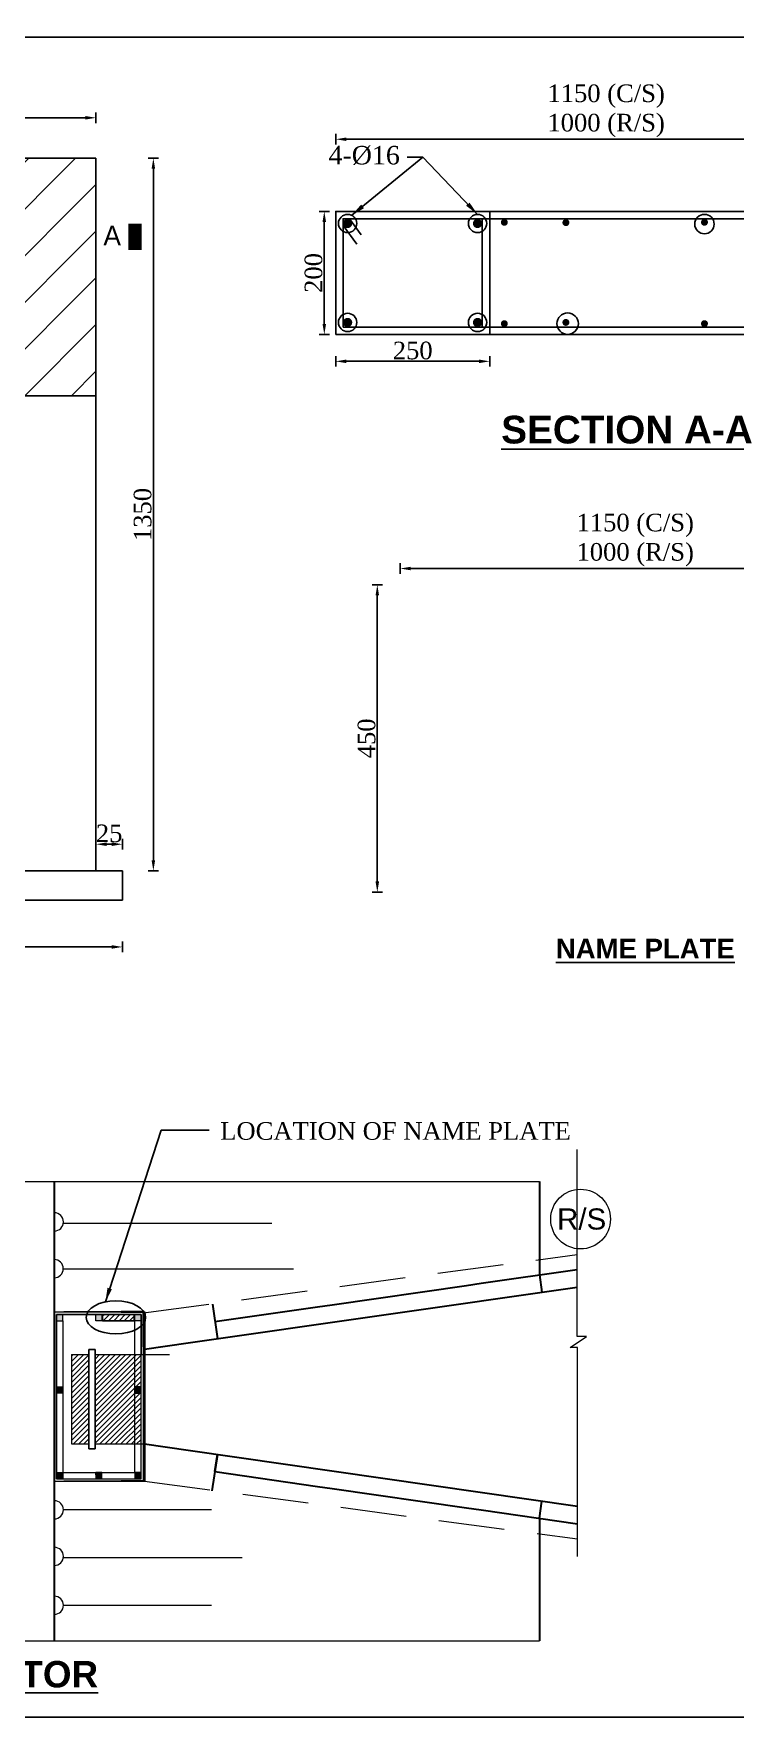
# Model space of a CAD drawing. Extents: x -426260 to 2055400, y -4304674 to -305611.
# Drawn here: x 1188027 to 1192014, y -1917498 to -1907932 of the extents above; entities that cross this region are included whole.
import ezdxf

# ---------------------------------------------------------------- set-up
doc = ezdxf.new("R2010")
doc.units = 0
doc.header["$LTSCALE"] = 300
doc.header["$MEASUREMENT"] = 0
doc.header["$PDMODE"] = 3
for name, pattern in [('DASHED', [0.75, 0.5, -0.25]), ('DASHED2', [9.525, 6.35, -3.175]), ('HIDDEN', [0.375, 0.25, -0.125])]:
    doc.linetypes.add(name, pattern=pattern)
doc.layers.get('0').update_dxf_attribs({"linetype": 'CONTINUOUS'})
doc.layers.get('DEFPOINTS').update_dxf_attribs({"linetype": 'CONTINUOUS'})
for name, color, linetype, lineweight in [('Dim', 7, 'CONTINUOUS', 9), ('Dimension', 8, 'CONTINUOUS', 18), ('HATCH', 252, 'CONTINUOUS', 5), ('line2', 3, 'CONTINUOUS', 30), ('Railing', 8, 'CONTINUOUS', 0), ('slop', 8, 'CONTINUOUS', 9)]:
    doc.layers.add(name, color=color, linetype=linetype, lineweight=lineweight)
for name, color, linetype in [('DOTTED', 240, 'DASHED2'), ('LINE', 7, 'CONTINUOUS'), ('line1', 1, 'CONTINUOUS'), ('line3', 3, 'CONTINUOUS'), ('line4', 4, 'CONTINUOUS'), ('line5', 5, 'CONTINUOUS'), ('line6', 6, 'CONTINUOUS'), ('line7', 7, 'CONTINUOUS'), ('P1', 7, 'CONTINUOUS'), ('TEXT', 10, 'CONTINUOUS')]:
    doc.layers.add(name, color=color, linetype=linetype)
doc.styles.add('Arial', font='arial.ttf')
doc.styles.add('style1', font='times.ttf')
doc.styles.add('Times New Roman', font='times.ttf')
doc.dimstyles.new('dim', dxfattribs={"dimtxt": 20, "dimasz": 20, "dimexe": 20, "dimexo": 5, "dimgap": 10, "dimtad": 1, "dimdec": 0, "dimzin": 0, "dimdsep": 46, "dimtxsty": 'Standard', "dimcen": 0.09, "dimclrd": 256, "dimclre": 256, "dimclrt": 7, "dimadec": 0, "dimazin": 0, "dimtfac": 1, "dimtdec": 0, "dimtofl": 0, "dimtmove": 0, "dimatfit": 3, "dimfxl": 20, "dimfxlon": 1, "dimtolj": 1, "dimtzin": 0, "dimlwd": -1, "dimlwe": -1, "dimarcsym": 1})

# ---------------------------------------------------------------- blocks, each defined once
blk = doc.blocks.new('*D1019')
at = {"layer": 'DEFPOINTS', "color": 0, "transparency": 16777216}
for p in [(1188380.5, -1908409.8), (1185921.2, -1909030.9), (1188380.5, -1909030.9)]:
    blk.add_point(p, dxfattribs=at)
at = {"layer": 'line5', "transparency": 16777216}
for p, q in [((1185921.2, -1908439.8), (1185921.2, -1908379.8)), ((1185981.2, -1908409.8), (1188320.5, -1908409.8)), ((1188380.5, -1908439.8), (1188380.5, -1908379.8))]:
    blk.add_line(p, q, dxfattribs=at)
for points in [[(1185981.2, -1908399.8), (1185981.2, -1908419.8), (1185921.2, -1908409.8)], [(1188320.5, -1908399.8), (1188320.5, -1908419.8), (1188380.5, -1908409.8)]]:
    blk.add_solid(points, dxfattribs=at)
at = {"layer": 'line5', "color": 7, "transparency": 16777216, "insert": (1187255.5, -1908248.1), "char_height": 100, "attachment_point": 5}
blk.add_mtext('\\A1;{\\fTimes New Roman|b0|i0|c0|p18;1150 (C/S)\\P1000 (R/S)}', dxfattribs=at)
blk = doc.blocks.new('*D1028')
at = {"layer": 'DEFPOINTS', "color": 0, "transparency": 16777216}
for p in [(1188380.5, -1908639), (1184341, -1912689), (1188706.8, -1912689)]:
    blk.add_point(p, dxfattribs=at)
at = {"layer": 'line5', "transparency": 16777216}
for p, q in [((1188676.8, -1908639), (1188736.8, -1908639)), ((1188706.8, -1908699), (1188706.8, -1912629)), ((1188676.8, -1912689), (1188736.8, -1912689))]:
    blk.add_line(p, q, dxfattribs=at)
for points in [[(1188696.8, -1908699), (1188716.8, -1908699), (1188706.8, -1908639)], [(1188696.8, -1912629), (1188716.8, -1912629), (1188706.8, -1912689)]]:
    blk.add_solid(points, dxfattribs=at)
at = {"layer": 'line5', "color": 7, "transparency": 16777216, "insert": (1188645.9, -1910664), "char_height": 100, "attachment_point": 5, "rotation": 90, "style": 'Times New Roman'}
blk.add_mtext('\\A1;1350', dxfattribs=at)
blk = doc.blocks.new('*D1022')
at = {"layer": 'DEFPOINTS', "color": 0, "transparency": 16777216}
for p in [(1183741, -1912843.5), (1188530.5, -1912843.5), (1188530.5, -1913120.9)]:
    blk.add_point(p, dxfattribs=at)
at = {"layer": 'line5', "transparency": 16777216}
for p, q in [((1183741, -1913090.9), (1183741, -1913150.9)), ((1183801, -1913120.9), (1188470.5, -1913120.9)), ((1188530.5, -1913090.9), (1188530.5, -1913150.9))]:
    blk.add_line(p, q, dxfattribs=at)
for points in [[(1183801, -1913110.9), (1183801, -1913130.9), (1183741, -1913120.9)], [(1188470.5, -1913110.9), (1188470.5, -1913130.9), (1188530.5, -1913120.9)]]:
    blk.add_solid(points, dxfattribs=at)
at = {"layer": 'line5', "color": 7, "transparency": 16777216, "char_height": 100, "attachment_point": 5, "style": 'Times New Roman'}
for s, insert in [('\\A1;2150 (C/S)', (1186135.8, -1913043.8)), ('\\A1;1850 (R/S)', (1186135.8, -1913197.9))]:
    blk.add_mtext(s, dxfattribs=dict(at, insert=insert))
blk = doc.blocks.new('*D1023')
at = {"layer": 'DEFPOINTS', "color": 0, "transparency": 16777216}
for p in [(1190109, -1911063.3), (1189979.5, -1912809), (1190109, -1912809)]:
    blk.add_point(p, dxfattribs=at)
at = {"layer": 'line5', "transparency": 16777216}
for p, q in [((1190009.5, -1911063.3), (1189949.5, -1911063.3)), ((1189979.5, -1911123.3), (1189979.5, -1912749)), ((1190009.5, -1912809), (1189949.5, -1912809))]:
    blk.add_line(p, q, dxfattribs=at)
for points in [[(1189969.5, -1911123.3), (1189989.5, -1911123.3), (1189979.5, -1911063.3)], [(1189969.5, -1912749), (1189989.5, -1912749), (1189979.5, -1912809)]]:
    blk.add_solid(points, dxfattribs=at)
at = {"layer": 'line5', "color": 7, "transparency": 16777216, "insert": (1189918.7, -1911936.1), "char_height": 100, "attachment_point": 5, "rotation": 90, "style": 'Times New Roman'}
blk.add_mtext('\\A1;450', dxfattribs=at)
blk = doc.blocks.new('*D1029')
at = {"layer": 'DEFPOINTS', "color": 0, "transparency": 16777216}
for p in [(1189743.1, -1908941.7), (1189678.2, -1909641.7), (1189743.1, -1909641.7)]:
    blk.add_point(p, dxfattribs=at)
at = {"layer": 'line5', "transparency": 16777216}
for p, q in [((1189708.2, -1908941.7), (1189648.2, -1908941.7)), ((1189678.2, -1909001.7), (1189678.2, -1909581.7)), ((1189708.2, -1909641.7), (1189648.2, -1909641.7))]:
    blk.add_line(p, q, dxfattribs=at)
for points in [[(1189668.2, -1909001.7), (1189688.2, -1909001.7), (1189678.2, -1908941.7)], [(1189668.2, -1909581.7), (1189688.2, -1909581.7), (1189678.2, -1909641.7)]]:
    blk.add_solid(points, dxfattribs=at)
at = {"layer": 'line5', "color": 7, "transparency": 16777216, "insert": (1189617.3, -1909291.7), "char_height": 100, "attachment_point": 5, "rotation": 90, "style": 'Times New Roman'}
blk.add_mtext('\\A1;200', dxfattribs=at)
blk = doc.blocks.new('*D1030')
at = {"layer": 'DEFPOINTS', "color": 0, "transparency": 16777216}
for p in [(1189743.1, -1909641.7), (1190618.1, -1909641.7), (1190618.1, -1909793.7)]:
    blk.add_point(p, dxfattribs=at)
at = {"layer": 'line5', "transparency": 16777216}
for p, q in [((1189743.1, -1909763.7), (1189743.1, -1909823.7)), ((1189803.1, -1909793.7), (1190558.1, -1909793.7)), ((1190618.1, -1909763.7), (1190618.1, -1909823.7))]:
    blk.add_line(p, q, dxfattribs=at)
for points in [[(1189803.1, -1909783.7), (1189803.1, -1909803.7), (1189743.1, -1909793.7)], [(1190558.1, -1909783.7), (1190558.1, -1909803.7), (1190618.1, -1909793.7)]]:
    blk.add_solid(points, dxfattribs=at)
at = {"layer": 'line5', "color": 7, "transparency": 16777216, "insert": (1190180.6, -1909732.8), "char_height": 100, "attachment_point": 5, "style": 'Times New Roman'}
blk.add_mtext('\\A1;250', dxfattribs=at)
blk = doc.blocks.new('*D1024')
at = {"layer": 'DEFPOINTS', "color": 0, "transparency": 16777216}
for p in [(1193155.6, -1908531.9), (1189743.1, -1909038), (1193155.6, -1909453.2)]:
    blk.add_point(p, dxfattribs=at)
at = {"layer": 'line5', "transparency": 16777216}
for p, q in [((1189743.1, -1908561.9), (1189743.1, -1908501.9)), ((1189803.1, -1908531.9), (1193095.6, -1908531.9)), ((1193155.6, -1908561.9), (1193155.6, -1908501.9))]:
    blk.add_line(p, q, dxfattribs=at)
for points in [[(1189803.1, -1908521.9), (1189803.1, -1908541.9), (1189743.1, -1908531.9)], [(1193095.6, -1908521.9), (1193095.6, -1908541.9), (1193155.6, -1908531.9)]]:
    blk.add_solid(points, dxfattribs=at)
at = {"layer": 'line5', "color": 7, "transparency": 16777216, "insert": (1191279.8, -1908370.3), "char_height": 100, "attachment_point": 5, "style": 'Times New Roman'}
blk.add_mtext('\\A1;1150 (C/S)\\P1000 (R/S)', dxfattribs=at)
blk = doc.blocks.new('*D1026')
at = {"layer": 'DEFPOINTS', "color": 0, "transparency": 16777216}
for p in [(1188380.5, -1912537.3), (1188380.5, -1912689), (1188530.5, -1912689)]:
    blk.add_point(p, dxfattribs=at)
at = {"layer": 'line5', "transparency": 16777216}
for p, q in [((1188380.5, -1912567.3), (1188380.5, -1912507.3)), ((1188470.5, -1912537.3), (1188440.5, -1912537.3)), ((1188530.5, -1912567.3), (1188530.5, -1912507.3))]:
    blk.add_line(p, q, dxfattribs=at)
for points in [[(1188440.5, -1912527.3), (1188440.5, -1912547.3), (1188380.5, -1912537.3)], [(1188470.5, -1912527.3), (1188470.5, -1912547.3), (1188530.5, -1912537.3)]]:
    blk.add_solid(points, dxfattribs=at)
at = {"layer": 'line5', "color": 7, "transparency": 16777216, "insert": (1188455.5, -1912476.4), "char_height": 100, "attachment_point": 5, "style": 'Times New Roman'}
blk.add_mtext('\\A1;25', dxfattribs=at)
blk = doc.blocks.new('*D1027')
at = {"layer": 'DEFPOINTS', "color": 0, "transparency": 16777216}
for p in [(1192909.5, -1910970.9), (1192909.5, -1911200.1), (1190109, -1911592)]:
    blk.add_point(p, dxfattribs=at)
at = {"layer": 'line5', "transparency": 16777216}
for p, q in [((1190109, -1911000.9), (1190109, -1910940.9)), ((1192909.5, -1911000.9), (1192909.5, -1910940.9)), ((1190169, -1910970.9), (1192849.5, -1910970.9))]:
    blk.add_line(p, q, dxfattribs=at)
for points in [[(1190169, -1910960.9), (1190169, -1910980.9), (1190109, -1910970.9)], [(1192849.5, -1910960.9), (1192849.5, -1910980.9), (1192909.5, -1910970.9)]]:
    blk.add_solid(points, dxfattribs=at)
at = {"layer": 'line5', "color": 7, "transparency": 16777216, "insert": (1191445.1, -1910809.2), "char_height": 100, "attachment_point": 5, "style": 'Times New Roman'}
blk.add_mtext('\\A1;1150 (C/S)\\P1000 (R/S)', dxfattribs=at)

msp = doc.modelspace()

# ---------------------------------------------------------------- hatches: boundary and pattern name
at = {"layer": 'Dim'}
h = msp.add_hatch(dxfattribs=at)
h.set_pattern_fill('ANSI31,_O', color=8, scale=1500)
h.set_pattern_definition([(45, (51624.06, -437912.23), (-132.582521, 132.582521), [])])
h.paths.add_polyline_path([(1188380.5, -1909989), (1188380.5, -1908639), (1185921.2, -1908639), (1185921.2, -1909989)])
h = msp.add_hatch(dxfattribs=at)
h.set_pattern_fill('ANSI31', color=15)
h.set_pattern_definition([(45, (1188735.82266, -1914646.638125), (-0.02494672724, 0.0249467272), [])])
h.paths.add_polyline_path([(1188157.2, -1916107.1), (1188157.2, -1916142.4), (1188192.5, -1916142.4), (1188192.5, -1916107.1)])
h = msp.add_hatch(dxfattribs=at)
h.set_pattern_fill('ANSI31', color=15)
h.set_pattern_definition([(45, (1188693.486547, -1914646.638125), (-0.0249467272, 0.0249467272), [])])
h.paths.add_polyline_path([(1188414.8, -1916142.4), (1188414.8, -1916107.1), (1188379.5, -1916107.1), (1188379.5, -1916142.4)])
h = msp.add_hatch(dxfattribs=at)
h.set_pattern_fill('ANSI31', color=15)
h.set_pattern_definition([(45, (1188651.15066, -1914646.638125), (-0.0249467272, 0.0249467272), [])])
h.paths.add_polyline_path([(1188637, -1916107.1), (1188601.8, -1916107.1), (1188601.8, -1916142.4), (1188637, -1916142.4)])
at = {"layer": 'HATCH'}
h = msp.add_hatch(dxfattribs=at)
h.set_pattern_fill('ANSI31', color=256, scale=169.642667)
h.set_pattern_definition([(45, (1167732.474, -1914671.867), (-14.994435, 14.994435), [])])
h.paths.add_polyline_path([(1188597.9, -1915244.6), (1188597.9, -1915209.3), (1188418.7, -1915209.3), (1188418.7, -1915244.6)])
at = {"layer": 'slop'}
h = msp.add_hatch(color=15, dxfattribs=at)
h.paths.add_polyline_path([(1188157.2, -1915209.3), (1188157.2, -1915244.6), (1188192.5, -1915244.6), (1188192.5, -1915209.3)])
h.paths.add_polyline_path([(1188379.5, -1915209.3), (1188379.5, -1915244.6), (1188414.8, -1915244.6), (1188414.8, -1915209.3)])
h.paths.add_polyline_path([(1188637, -1915209.3), (1188601.8, -1915209.3), (1188601.8, -1915244.6), (1188637, -1915244.6)])
for points in [[(1188192.5, -1915620.3), (1188157.2, -1915620.3), (1188157.2, -1915655.6), (1188192.5, -1915655.6)], [(1188637, -1915620.3), (1188601.8, -1915620.3), (1188601.8, -1915655.6), (1188637, -1915655.6)]]:
    msp.add_hatch(color=15, dxfattribs=at).paths.add_polyline_path(points)

# ---------------------------------------------------------------- linework, layer by layer
at = {"color": 1}
for p, q in [((1188651.2, -1915449.3, 0), (1188651.2, -1915200.8, 0)), ((1188651.2, -1916151, 0), (1188651.2, -1915449.3, 0))]:
    msp.add_line(p, q, dxfattribs=at)
at = {"color": 3}
for p, q in [((1188340.7, -1915408.7), (1188376, -1915408.7)), ((1188340.7, -1915973.2), (1188340.7, -1915408.7)), ((1188376, -1915408.7), (1188376, -1915973.2)), ((1188376, -1915973.2), (1188340.7, -1915973.2))]:
    msp.add_line(p, q, dxfattribs=at)
at = {"color": 7}
msp.add_lwpolyline([(1188656.8, -1915195.2), (1188198.9, -1915195.2)], dxfattribs=at)
at = {"color": 7, "elevation": 0}
msp.add_lwpolyline([(1188656.8, -1916156.6), (1188198.9, -1916156.6)], dxfattribs=at)
at = {"layer": 'Dim', "ltscale": 500}
for p, q in [((1188637, -1915209.3), (1188157.2, -1915209.3)), ((1188157.2, -1915209.3), (1188157.2, -1915449.3)), ((1188192.5, -1915244.6), (1188192.5, -1915244.6)), ((1188192.5, -1915244.6), (1188192.5, -1915449.3)), ((1188601.8, -1915244.6), (1188379.5, -1915244.6)), ((1188601.8, -1915449.3), (1188601.8, -1915244.6)), ((1188637, -1915449.3), (1188637, -1915209.3)), ((1188157.2, -1915449.3), (1188157.2, -1916142.4)), ((1188192.5, -1915449.3), (1188192.5, -1916107.1)), ((1188601.8, -1916107.1), (1188601.8, -1915449.3)), ((1188637, -1916142.4), (1188637, -1915449.3)), ((1188192.5, -1916107.1), (1188601.8, -1916107.1)), ((1188157.2, -1916142.4), (1188637, -1916142.4))]:
    msp.add_line(p, q, dxfattribs=at)
at = {"layer": 'Dim', "color": 8}
for p, q in [((1188241.9, -1915446.8), (1188251.8, -1915436.9)), ((1188241.9, -1915476.8), (1188281.8, -1915436.9)), ((1188241.9, -1915506.7), (1188311.7, -1915436.9)), ((1188241.9, -1915536.6), (1188340.7, -1915437.9)), ((1188376, -1915462.4), (1188401.5, -1915436.9)), ((1188376, -1915492.4), (1188431.4, -1915436.9)), ((1188376, -1915522.3), (1188461.4, -1915436.9)), ((1188376, -1915552.3), (1188491.3, -1915436.9)), ((1188376, -1915582.2), (1188521.2, -1915436.9)), ((1188376, -1915612.1), (1188551.2, -1915436.9)), ((1188376, -1915642.1), (1188581.1, -1915436.9)), ((1188376, -1915672), (1188611.1, -1915436.9)), ((1188241.9, -1915566.6), (1188340.7, -1915467.8)), ((1188241.9, -1915596.5), (1188340.7, -1915497.7)), ((1188241.9, -1915626.4), (1188340.7, -1915527.7)), ((1188376, -1915701.9), (1188637, -1915440.9)), ((1188376, -1915731.9), (1188637, -1915470.8)), ((1188376, -1915761.8), (1188637, -1915500.7)), ((1188376, -1915791.7), (1188637, -1915530.7)), ((1188241.9, -1915656.4), (1188340.7, -1915557.6)), ((1188241.9, -1915686.3), (1188340.7, -1915587.5)), ((1188241.9, -1915716.3), (1188340.7, -1915617.5)), ((1188376, -1915821.7), (1188637, -1915560.6)), ((1188376, -1915851.6), (1188637, -1915590.5)), ((1188376, -1915881.6), (1188637, -1915620.5)), ((1188241.9, -1915746.2), (1188340.7, -1915647.4)), ((1188241.9, -1915776.1), (1188340.7, -1915677.3)), ((1188241.9, -1915806.1), (1188340.7, -1915707.3)), ((1188376, -1915911.5), (1188637, -1915650.4)), ((1188376, -1915941.4), (1188637, -1915680.4)), ((1188402.4, -1915944.9), (1188637, -1915710.3)), ((1188241.9, -1915836), (1188340.7, -1915737.2)), ((1188241.9, -1915865.9), (1188340.7, -1915767.2)), ((1188241.9, -1915895.9), (1188340.7, -1915797.1)), ((1188432.3, -1915944.9), (1188637, -1915740.2)), ((1188462.3, -1915944.9), (1188637, -1915770.2)), ((1188492.2, -1915944.9), (1188637, -1915800.1)), ((1188241.9, -1915925.8), (1188340.7, -1915827)), ((1188252.7, -1915944.9), (1188340.7, -1915857)), ((1188282.6, -1915944.9), (1188340.7, -1915886.9)), ((1188312.6, -1915944.9), (1188340.7, -1915916.8)), ((1188522.1, -1915944.9), (1188637, -1915830)), ((1188552.1, -1915944.9), (1188637, -1915860)), ((1188582, -1915944.9), (1188637, -1915889.9)), ((1188611.9, -1915944.9), (1188637, -1915919.8))]:
    msp.add_line(p, q, dxfattribs=at)
at = {"layer": 'Dim', "color": 0, "linetype": 'DASHED2', "lineweight": 18, "ltscale": 700}
msp.add_line((1188608.7, -1915437), (1188797.8, -1915437), dxfattribs=at)
at = {"layer": 'Dim', "ltscale": 50}
msp.add_circle((1191134.7, -1914667.4), 169.8, dxfattribs=at)
at = {"layer": 'Dimension', "color": 5, "lineweight": 13, "ltscale": 2}
for p, q in [((1188195.1, -1914689.6), (1189380.2, -1914689.6)), ((1188195.1, -1914949.2), (1189502.3, -1914949.2)), ((1188195.8, -1916317.6), (1189037.6, -1916317.6)), ((1188195.3, -1916590.2), (1189210.7, -1916590.2)), ((1188195.8, -1916860.2), (1189037.6, -1916860.2))]:
    msp.add_line(p, q, dxfattribs=at)
at = {"layer": 'Dimension', "color": 0, "lineweight": 30, "ltscale": 2}
for p, q in [((1190569.4, -1915032.2), (1191115.5, -1914953.7)), ((1189722.7, -1915154), (1190485.6, -1915044.2)), ((1190485.6, -1915044.2), (1190569.4, -1915032.2)), ((1189042.3, -1915151.1), (1189070.7, -1915348.5)), ((1188651.1, -1915195.2), (1188524.1, -1915195.2)), ((1188651.1, -1915392.8), (1188651.1, -1915195.2)), ((1189056.5, -1915249.8), (1189638.9, -1915166)), ((1189638.9, -1915166), (1189722.7, -1915154)), ((1188651.1, -1915959.1, 0), (1188651.1, -1916156.6, 0)), ((1189070.6, -1916004.4), (1189039, -1916210.7)), ((1189056.5, -1916102.1, 0), (1189070.6, -1916004.4)), ((1189056.5, -1916102.1, 0), (1189638.9, -1916185.8, 0)), ((1188651.1, -1916156.6, 0), (1188524.1, -1916156.6, 0)), ((1189638.9, -1916185.8, 0), (1189722.7, -1916197.9, 0)), ((1189722.7, -1916197.9, 0), (1190485.6, -1916307.6, 0)), ((1190485.6, -1916307.6, 0), (1190569.4, -1916319.7, 0)), ((1190569.4, -1916319.7, 0), (1191116.7, -1916398.4, 0))]:
    msp.add_line(p, q, dxfattribs=at)
at = {"layer": 'Dimension', "color": 0, "linetype": 'DASHED2', "lineweight": 30, "ltscale": 500000}
msp.add_line((1188656.8, -1915406.9), (1188656.8, -1915195.2), dxfattribs=at)
at = {"layer": 'Dimension', "color": 5, "lineweight": 18, "ltscale": 2, "elevation": 0}
for points in [[(1191116.7, -1916585.2), (1191116.7, -1915396.3), (1191075.1, -1915396.3), (1191167.4, -1915334.2), (1191115.5, -1915334.2), (1191115.5, -1914272.1)], [(1184637.8, -1914454.3), (1187316.4, -1914454.3), (1187316.4, -1914549.1), (1187446, -1914364.2), (1187446, -1914454.6), (1190900.5, -1914454.6)], [(1184609.3, -1917064.8), (1187316.4, -1917064.8), (1187316.4, -1916969.9), (1187446, -1917154.8), (1187446, -1917064.4), (1190900.5, -1917064.4)]]:
    msp.add_lwpolyline(points, dxfattribs=at)
at = {"layer": 'Dimension', "color": 0, "lineweight": 30, "ltscale": 2}
for points in [[(1190900.5, -1914454.6), (1190900.5, -1914984.6)], [(1188905.4, -1915371.1), (1191115.5, -1915053.3)], [(1190900.5, -1914984.6), (1190914.5, -1915082.2)], [(1188905.4, -1915980.6), (1191116.7, -1916298.7)], [(1190900.5, -1916367.3), (1190914.5, -1916269.6)], [(1190900.5, -1916367.3), (1190900.5, -1917064.4)]]:
    msp.add_lwpolyline(points, dxfattribs=at)
at = {"layer": 'Dimension', "color": 0, "linetype": 'DASHED2', "lineweight": 30, "ltscale": 500000}
msp.add_lwpolyline([(1188524.3, -1915195.2), (1188656.8, -1915195.2)], dxfattribs=at)
at = {"layer": 'Dimension', "color": 0, "linetype": 'DASHED2', "lineweight": 30, "ltscale": 300}
for points in [[(1188656.8, -1915406.9), (1188905.4, -1915371.1)], [(1188656.8, -1915944.9), (1188905.4, -1915980.7)]]:
    msp.add_lwpolyline(points, dxfattribs=at)
at = {"layer": 'Dimension', "color": 5, "lineweight": 13, "ltscale": 2}
for centre in [(1188143.8, -1914683.3), (1188143.4, -1914949.2), (1188144.1, -1916318.9), (1188144, -1916583.9), (1188144.1, -1916861.5)]:
    msp.add_arc(centre, 51.7, 270, 90, dxfattribs=at)
at = {"layer": 'DOTTED', "color": 0, "linetype": 'HIDDEN', "lineweight": 20, "ltscale": 5}
msp.add_lwpolyline([(1188651.2, -1915200.8), (1191115.5, -1914868.1)], dxfattribs=at)
at = {"layer": 'DOTTED', "color": 0, "linetype": 'HIDDEN', "lineweight": 20, "ltscale": 5, "elevation": 0}
msp.add_lwpolyline([(1188656.8, -1916156.6), (1191117, -1916484)], dxfattribs=at)
at = {"layer": 'LINE', "lineweight": 18, "ltscale": 2}
for p, q in [((1188143.1, -1915195.2), (1188143.1, -1915449.3)), ((1188241.9, -1915436.9), (1188340.7, -1915436.9)), ((1188241.9, -1915436.9), (1188241.9, -1915944.9)), ((1188340.7, -1915436.9), (1188340.7, -1915408.7)), ((1188340.7, -1915408.7), (1188376, -1915408.7)), ((1188376, -1915436.9), (1188376, -1915408.7)), ((1188376, -1915436.9), (1188608.9, -1915436.9)), ((1188143.1, -1915449.3), (1188143.1, -1916156.6))]:
    msp.add_line(p, q, dxfattribs=at)
at = {"layer": 'LINE', "color": 7, "lineweight": 9}
msp.add_line((1193652.7, -1917498.2), (1191080, -1917498.2), dxfattribs=at)
at = {"layer": 'LINE'}
msp.add_lwpolyline([(1196820.5, -1917498.2), (1183322, -1917498.2), (1183322, -1907952.8), (1196820.5, -1907952.8)], close=True, dxfattribs=at)
at = {"layer": 'LINE', "lineweight": 18, "ltscale": 2}
for points in [[(1188143.1, -1915195.2), (1188651.2, -1915195.2)], [(1188651.2, -1915195.2), (1188651.2, -1915406.9)], [(1188241.9, -1915944.9), (1188340.7, -1915944.9)], [(1188340.7, -1915944.9), (1188340.7, -1915973.2)], [(1188340.7, -1915973.2), (1188376, -1915973.2)], [(1188376, -1915944.9), (1188651.2, -1915944.9)], [(1188376, -1915944.9), (1188376, -1915973.2)], [(1188651.2, -1915944.9), (1188651.2, -1916156.6)], [(1188143.1, -1916156.6), (1188651.2, -1916156.6)]]:
    msp.add_lwpolyline(points, dxfattribs=at)
at = {"layer": 'line1'}
msp.add_line((1190576.1, -1909599.7), (1190576.1, -1908983.7), dxfattribs=at)
for points, const_width in [([(1189797.5, -1909010.5, 1), (1189823.8, -1909010.5, 1)], 26.2), ([(1190536.1, -1909010.5, 1), (1190562.3, -1909010.5, 1)], 26.2), ([(1190691.4, -1909003.8, 1), (1190711.1, -1909003.8, 1)], 19.7), ([(1190691.4, -1909003.8, 1), (1190711.1, -1909003.8, 1)], 19.7), ([(1191041.4, -1909005.6, 1), (1191061.1, -1909005.6, 1)], 19.7), ([(1191828.9, -1909003.8, 1), (1191848.6, -1909003.8, 1)], 19.7), ([(1189797.5, -1909572.9, -1), (1189823.8, -1909572.9, -1)], 26.2), ([(1190536.1, -1909572.9, -1), (1190562.3, -1909572.9, -1)], 26.2), ([(1190691.4, -1909579.6, -1), (1190711.1, -1909579.6, -1)], 19.7), ([(1190691.4, -1909579.6, -1), (1190711.1, -1909579.6, -1)], 19.7), ([(1191041.4, -1909572.6, -1), (1191061.1, -1909572.6, -1)], 19.7), ([(1191828.9, -1909579.6, -1), (1191848.6, -1909579.6, -1)], 19.7)]:
    msp.add_lwpolyline(points, format="xyb", close=True, dxfattribs=dict(at, const_width=const_width))
msp.add_lwpolyline([(1189785.1, -1909599.7), (1193113.6, -1909599.7), (1193113.6, -1908983.7), (1189785.1, -1908983.7)], close=True, dxfattribs=at)
for points in [[(1189785.1, -1908983.7), (1189821.5, -1908983.7), (1189888, -1909074.4)], [(1189821.5, -1908983.7), (1189785.1, -1908983.7), (1189785.1, -1909021.9), (1189863.5, -1909128.7)]]:
    msp.add_lwpolyline(points, dxfattribs=at)
at = {"layer": 'line2', "color": 3}
for p, q in [((1188143.1, -1914454.6), (1188143.1, -1915449.3)), ((1188143.1, -1915449.3), (1188143.1, -1917064.4))]:
    msp.add_line(p, q, dxfattribs=at)
at = {"layer": 'line2', "color": 7}
for p, q in [((1188656.8, -1915195.2, 0), (1188656.8, -1915449.3, 0)), ((1188651, -1915449.3), (1188651, -1915662.7)), ((1188656.8, -1915449.3, 0), (1188656.8, -1916156.6, 0))]:
    msp.add_line(p, q, dxfattribs=at)
at = {"layer": 'line2', "color": 1}
msp.add_line((1188656.7, -1915449.3), (1188656.7, -1915634.6), dxfattribs=at)
at = {"layer": 'line3'}
for p, q in [((1185921.2, -1908639), (1188380.5, -1908639)), ((1188380.5, -1908639), (1188380.5, -1909989)), ((1188380.5, -1909989), (1186130.5, -1909989))]:
    msp.add_line(p, q, dxfattribs=at)
for points in [[(1184341, -1909989), (1188380.5, -1909989)], [(1188380.5, -1909989), (1188380.5, -1912689)], [(1186130.5, -1912689), (1188530.5, -1912689)], [(1188530.5, -1912689), (1188530.5, -1912855.4)]]:
    msp.add_lwpolyline(points, dxfattribs=at)
at = {"layer": 'line4'}
msp.add_lwpolyline([(1188418.7, -1915244.6), (1188597.9, -1915244.6), (1188597.9, -1915209.3), (1188418.7, -1915209.3)], close=True, dxfattribs=at)
at = {"layer": 'line5'}
msp.add_line((1186476.8, -1912855.4), (1188530.5, -1912855.4), dxfattribs=at)
msp.add_lwpolyline([(1188601.9, -1909011.2, 75, 75, 0), (1188601.9, -1909161.2, 0, 0, 0), (1188384.3, -1909161.2, 0, 0, 0)], format="xyseb", dxfattribs=at)
for centre, radius in [((1189810.7, -1909010.5), 52), ((1190549.2, -1909010.5), 52), ((1191838.8, -1909013.7), 55.2), ((1189810.7, -1909572.9), 52), ((1190549.2, -1909572.9), 52), ((1191061.1, -1909579.6), 61)]:
    msp.add_circle(centre, radius, dxfattribs=at)
msp.add_ellipse((1188493.7, -1915225.6), major_axis=(169.1, 0), ratio=0.554683, dxfattribs=at)
at = {"layer": 'line7', "linetype": 'DASHED', "ltscale": 20}
msp.add_line((1190618.1, -1909641.7), (1190618.1, -1908941.7), dxfattribs=at)
at = {"layer": 'line7'}
msp.add_lwpolyline([(1189743.1, -1909641.7), (1193155.6, -1909641.7), (1193155.6, -1908941.7), (1189743.1, -1908941.7)], close=True, dxfattribs=at)
at = {"layer": 'P1', "color": 8, "linetype": 'DASHED', "ltscale": 800000}
for p, q in [((1188637, -1915209.3), (1188157.2, -1915209.3)), ((1188157.2, -1915209.3), (1188157.2, -1915449.3)), ((1188637, -1915435.4), (1188637, -1915209.3)), ((1188157.2, -1915449.3), (1188157.2, -1916142.4))]:
    msp.add_line(p, q, dxfattribs=at)
at = {"layer": 'Railing', "ltscale": 500}
for p, q in [((1188192.5, -1915209.3), (1188157.2, -1915209.3)), ((1188157.2, -1915209.3), (1188157.2, -1915244.6)), ((1188157.2, -1915244.6), (1188192.5, -1915244.6)), ((1188192.5, -1915244.6), (1188192.5, -1915209.3)), ((1188379.5, -1915244.6), (1188379.5, -1915209.3)), ((1188379.5, -1915209.3), (1188414.8, -1915209.3)), ((1188414.8, -1915244.6), (1188379.5, -1915244.6)), ((1188414.8, -1915209.3), (1188414.8, -1915244.6)), ((1188601.8, -1915244.6), (1188601.8, -1915209.3)), ((1188601.8, -1915209.3), (1188637, -1915209.3)), ((1188637, -1915244.6), (1188601.8, -1915244.6)), ((1188637, -1915209.3), (1188637, -1915244.6)), ((1188157.2, -1915620.3), (1188192.5, -1915620.3)), ((1188157.2, -1915655.6), (1188157.2, -1915620.3)), ((1188192.5, -1915620.3), (1188192.5, -1915655.6)), ((1188637, -1915620.3), (1188601.8, -1915620.3)), ((1188601.8, -1915620.3), (1188601.8, -1915655.6)), ((1188637, -1915655.6), (1188637, -1915620.3)), ((1188192.5, -1915655.6), (1188157.2, -1915655.6)), ((1188601.8, -1915655.6), (1188637, -1915655.6)), ((1188157.2, -1916107.1), (1188192.5, -1916107.1)), ((1188157.2, -1916142.4), (1188157.2, -1916107.1)), ((1188192.5, -1916107.1), (1188192.5, -1916142.4)), ((1188414.8, -1916107.1), (1188379.5, -1916107.1)), ((1188379.5, -1916107.1), (1188379.5, -1916142.4)), ((1188414.8, -1916142.4), (1188414.8, -1916107.1)), ((1188637, -1916107.1), (1188601.8, -1916107.1)), ((1188601.8, -1916107.1), (1188601.8, -1916142.4)), ((1188637, -1916142.4), (1188637, -1916107.1)), ((1188192.5, -1916142.4), (1188157.2, -1916142.4)), ((1188379.5, -1916142.4), (1188414.8, -1916142.4)), ((1188601.8, -1916142.4), (1188637, -1916142.4))]:
    msp.add_line(p, q, dxfattribs=at)

# ---------------------------------------------------------------- texts
at = {"color": 7, "insert": (1189086.7, -1914218), "char_height": 100, "attachment_point": 7, "style": 'style1'}
msp.add_mtext('\\A1;LOCATION OF NAME PLATE', dxfattribs=at)
at = {"layer": 'line5', "insert": (1189702.3, -1908569.8), "char_height": 105, "width": 2255.625, "attachment_point": 1}
msp.add_mtext('{\\fTimes New Roman|b0|i0|c0|p18;\\C0;4-%%C16}', dxfattribs=at)
at = {"layer": 'line5', "insert": (1188522.9, -1909022.9), "char_height": 112.5, "attachment_point": 3}
msp.add_mtext_dynamic_manual_height_columns('A', width=44.461, gutter_width=1, heights=[0.596], dxfattribs=at)
at = {"layer": 'line6', "attachment_point": 1}
for s, width, insert, char_height in [('{\\fArial|b1|i0|c0|p34;\\LSECTION A-A}', 1846.33, (1190683.5, -1910102.9), 157.5), ('{\\fArial|b1|i0|c0|p34;\\LNAME PLATE}', 2008.445, (1190994.3, -1913074.4), 112)]:
    msp.add_mtext_dynamic_manual_height_columns(s, width=width, gutter_width=1, heights=[0], dxfattribs=dict(at, insert=insert, char_height=char_height))
at = {"layer": 'TEXT', "color": 1, "attachment_point": 6, "style": 'Arial'}
for s, insert, char_height, width in [('\\pxqc;R/S', (1191255.3, -1914667.6, 0), 120.02, 228.995), ('\\pxqc;{\\fArial|b1|i0|c0|p34;\\L\\C6;PLAN SHOWING NAME PLATE LOCATION ON REGULATOR }', (1190727, -1917254.3, 0), 150, 10650.741)]:
    msp.add_mtext(s, dxfattribs=dict(at, insert=insert, char_height=char_height, width=width))

# ---------------------------------------------------------------- dimensions: what is measured, and where the dimension line sits
at = {"layer": 'line5'}
for base, p1, p2, text, override, picture, middle in [((1188380.5, -1908409.8), (1185921.2, -1909030.9), (1188380.5, -1909030.9), '{\\fTimes New Roman|b0|i0|c0|p18;1150 (C/S)\\P1000 (R/S)}', {"dimtxt": 100, "dimasz": 60, "dimexe": 30, "dimfxl": 30}, '*D1019', (1187255.5, -1908409.8)), ((1193155.6, -1908531.9), (1189743.1, -1909038), (1193155.6, -1909453.2), '1150 (C/S)\\P1000 (R/S)', {"dimtxt": 100, "dimasz": 60, "dimexe": 30, "dimtxsty": 'Times New Roman', "dimfxl": 30}, '*D1024', (1191279.8, -1908531.9)), ((1192909.5, -1910970.9), (1190109, -1911592), (1192909.5, -1911200.1), '1150 (C/S)\\P1000 (R/S)', {"dimtxt": 100, "dimasz": 60, "dimexe": 30, "dimtxsty": 'Times New Roman', "dimfxl": 30}, '*D1027', (1191445.1, -1910970.9)), ((1188380.5, -1912537.3), (1188530.5, -1912689), (1188380.5, -1912689), '25', {"dimtxt": 100, "dimasz": 60, "dimexe": 30, "dimtxsty": 'Times New Roman', "dimfxl": 30}, '*D1026', (1188455.5, -1912537.3))]:
    dim = msp.add_linear_dim(base=base, p1=p1, p2=p2, text=text, dimstyle='dim', override=override, dxfattribs=at)
    dim.commit()
    dim.dimension.update_dxf_attribs({"geometry": picture, "text_midpoint": middle, "dimtype": 160})
for base, p1, p2, text, picture, middle in [((1188706.8, -1912689), (1188380.5, -1908639), (1184341, -1912689), '1350', '*D1028', (1188645.9, -1910664)), ((1189678.2, -1909641.7), (1189743.1, -1908941.7), (1189743.1, -1909641.7), '200', '*D1029', (1189617.3, -1909291.7)), ((1189979.5, -1912809), (1190109, -1911063.3), (1190109, -1912809), '450', '*D1023', (1189918.7, -1911936.1))]:
    dim = msp.add_linear_dim(base=base, p1=p1, p2=p2, angle=90, text=text, dimstyle='dim', override={"dimtxt": 100, "dimasz": 60, "dimexe": 30, "dimtxsty": 'Times New Roman', "dimfxl": 30}, dxfattribs=at)
    dim.commit()
    dim.dimension.update_dxf_attribs({"geometry": picture, "text_midpoint": middle})
for base, p1, p2, text, picture, middle in [((1190618.1, -1909793.7), (1189743.1, -1909641.7), (1190618.1, -1909641.7), '250', '*D1030', (1190180.6, -1909732.8)), ((1188530.5, -1913120.9), (1183741, -1912843.5), (1188530.5, -1912843.5), '2150 (C/S)\\X1850 (R/S)', '*D1022', (1186135.8, -1913120.9))]:
    dim = msp.add_linear_dim(base=base, p1=p1, p2=p2, text=text, dimstyle='dim', override={"dimtxt": 100, "dimasz": 60, "dimexe": 30, "dimtxsty": 'Times New Roman', "dimfxl": 30}, dxfattribs=at)
    dim.commit()
    dim.dimension.update_dxf_attribs({"geometry": picture, "text_midpoint": middle})

# ---------------------------------------------------------------- leaders
for points in [[(1189833.9, -1908964), (1190238, -1908633.4)], [(1190549.2, -1908958.5), (1190238, -1908633.4), (1190148.8, -1908633.4)], [(1188434, -1915137.9), (1188750.3, -1914161.8), (1189024.6, -1914161.8)]]:
    msp.add_leader(points, dimstyle='dim', override={"dimasz": 80, "dimtad": 0}, dxfattribs=at)

doc.saveas('drawing.dxf')
